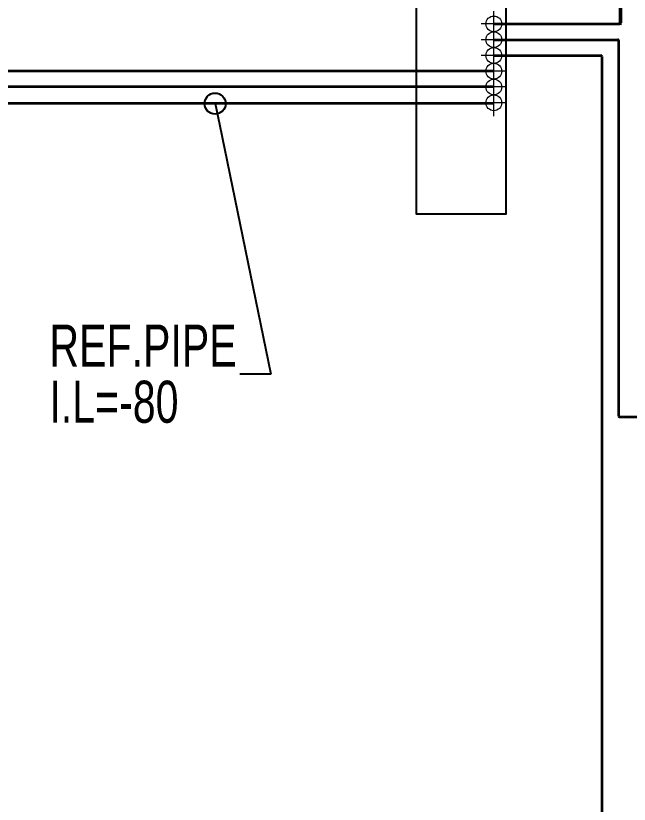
# Model space of a CAD drawing. Header units: millimetres. Extents: x -160614 to 59925, y -157025 to 0.
# Drawn here: x -116508 to -115048, y -111918 to -110043 of the extents above; entities that cross this region are included whole.
import ezdxf
from ezdxf import colors
from ezdxf.entities.mleader import LeaderData, LeaderLine
from ezdxf.math import Vec2, Vec3

# ---------------------------------------------------------------- set-up
doc = ezdxf.new("R2010")
doc.units = ezdxf.units.MM
doc.header["$LTSCALE"] = 8
doc.linetypes.add('AXES', pattern=[50.8, 31.75, -6.35, 6.35, -6.35])
doc.layers.get('0').update_dxf_attribs({"color": 9, "lineweight": 5})
for name, color, linetype in [('A-OPEN', 4, 'Continuous'), ('M-TEXT-RP', 7, 'Continuous'), ('REF', 42, 'Continuous'), ('REF-thin', 8, 'Continuous')]:
    doc.layers.add(name, color=color, linetype=linetype)
doc.layers.get('0').off()
doc.layers.get('0').freeze()
doc.styles.add('LEROY100', font='arial.ttf', dxfattribs={"width": 0.7})

# ---------------------------------------------------------------- blocks, each defined once
blk = doc.blocks.new('_Origin')
at = {"color": 0, "linetype": 'ByBlock', "lineweight": -2}
blk.add_line((0, 0), (-1, 0), dxfattribs=at)
blk.add_circle((0, 0), 0.5, dxfattribs=at)

msp = doc.modelspace()

# ---------------------------------------------------------------- linework, layer by layer
at = {"layer": 'A-OPEN'}
msp.add_lwpolyline([(-115554.3, -109945.1), (-115341.7, -109945.1), (-115341.7, -110515.3), (-115554.3, -110515.3)], close=True, dxfattribs=at)
at = {"layer": 'REF', "lineweight": 50, "ltscale": 1.02}
msp.add_line((-115068.9, -110060.5), (-115068.9, -108024.2), dxfattribs=at)
at = {"layer": 'REF', "lineweight": 35}
for p, q in [((-115370.5, -110062.7), (-115071.1, -110062.7)), ((-115370.5, -110100.2), (-115075.7, -110100.2)), ((-115073.6, -110102.3), (-115073.6, -110995)), ((-115370.5, -110137.7), (-115115.7, -110137.7)), ((-115113.6, -110139.8), (-115113.6, -113711.2)), ((-115370.5, -110175.2), (-116770.5, -110175.2)), ((-115370.5, -110212.7), (-116760.6, -110212.7)), ((-115370.5, -110252.2), (-116696.8, -110252.2)), ((-115071.5, -110997.1), (-114880.3, -110997.1))]:
    msp.add_line(p, q, dxfattribs=at)
at = {"layer": 'REF', "linetype": 'Continuous', "lineweight": 15, "ltscale": 1.02}
for centre in [(-115370.5, -110062.7), (-115370.5, -110100.2), (-115370.5, -110137.7), (-115370.5, -110175.2), (-115370.5, -110212.7), (-115370.5, -110250.2)]:
    msp.add_circle(centre, 18.8, dxfattribs=at)
at = {"layer": 'REF', "lineweight": 50, "ltscale": 1.02}
msp.add_arc((-115071.1, -110060.5), 2.12, 270, 0, dxfattribs=at)
at = {"layer": 'REF', "lineweight": 35, "ltscale": 1.034}
for centre, start, end in [((-115075.7, -110102.3), 0, 90), ((-115115.7, -110139.8), 0, 90), ((-115071.5, -110995), 180, 270)]:
    msp.add_arc(centre, 2.12, start, end, dxfattribs=at)
at = {"layer": 'REF-thin', "linetype": 'AXES', "lineweight": 20, "ltscale": 1.02}
for p, q in [((-115370.5, -110092.7), (-115370.5, -110032.7)), ((-115340.5, -110062.7), (-115400.5, -110062.7)), ((-115370.5, -110130.2), (-115370.5, -110070.2)), ((-115340.5, -110100.2), (-115400.5, -110100.2)), ((-115370.5, -110167.7), (-115370.5, -110107.7)), ((-115340.5, -110137.7), (-115400.5, -110137.7)), ((-115370.5, -110205.2), (-115370.5, -110145.2)), ((-115340.5, -110175.2), (-115400.5, -110175.2)), ((-115370.5, -110242.7), (-115370.5, -110182.7)), ((-115340.5, -110212.7), (-115400.5, -110212.7)), ((-115370.5, -110280.2), (-115370.5, -110220.2)), ((-115370.5, -110282.2), (-115370.5, -110222.2)), ((-115340.5, -110250.2), (-115400.5, -110250.2))]:
    msp.add_line(p, q, dxfattribs=at)

# ---------------------------------------------------------------- leaders
at = {"layer": 'M-TEXT-RP', "lineweight": 15}
ml = msp.add_multileader_mtext('Standard', dxfattribs=at)
ml.set_content('\\A1;REF.PIPE{\\H0.99997x;\\P\\A0;\\H1.00003x;\\C1;I.L=-80}', color=256, style='LEROY100')
ml.set_leader_properties()
ml.set_arrow_properties(name='ORIGIN')
ml.build(insert=Vec2(0, 0))
ml.multileader.update_dxf_attribs({"text_left_attachment_type": 2, "text_right_attachment_type": 2, "dogleg_length": 277.5, "arrow_head_size": 50})
ctx = ml.context
ctx.base_point, ctx.char_height, ctx.arrow_head_size, ctx.landing_gap_size, ctx.plane_origin = Vec3(-116447.8, -110895.4), 100, 50, 20, Vec3(-116162.2, -106345.6)
ctx.left_attachment, ctx.right_attachment = 2, 2
notes = []
notes.append((ctx, [(1, (1, 1, 0), (-115900.8, -110895.4), (-1, 0), 74.3, [(0, [(-116033.6, -110252.2)], 0, [])])]))
ctx.mtext.insert, ctx.mtext.width, ctx.mtext.line_spacing_factor, ctx.mtext.flow_direction = Vec3(-116427.8, -110777.7), 43.984, 0.8, 5
for ctx, leaders in notes:
    for number, flags, end, landing, length, lines in leaders:
        leader = LeaderData()
        leader.index, (leader.has_last_leader_line, leader.has_dogleg_vector, leader.attachment_direction) = number, flags
        leader.last_leader_point, leader.dogleg_vector, leader.dogleg_length = Vec3(end), Vec3(landing), length
        for number, points, colour, breaks in lines:
            line = LeaderLine()
            line.index, line.vertices, line.color, line.breaks = number, Vec3.list(points), colors.encode_raw_color(colour), breaks
            leader.lines.append(line)
        ctx.leaders.append(leader)

doc.saveas('drawing.dxf')
